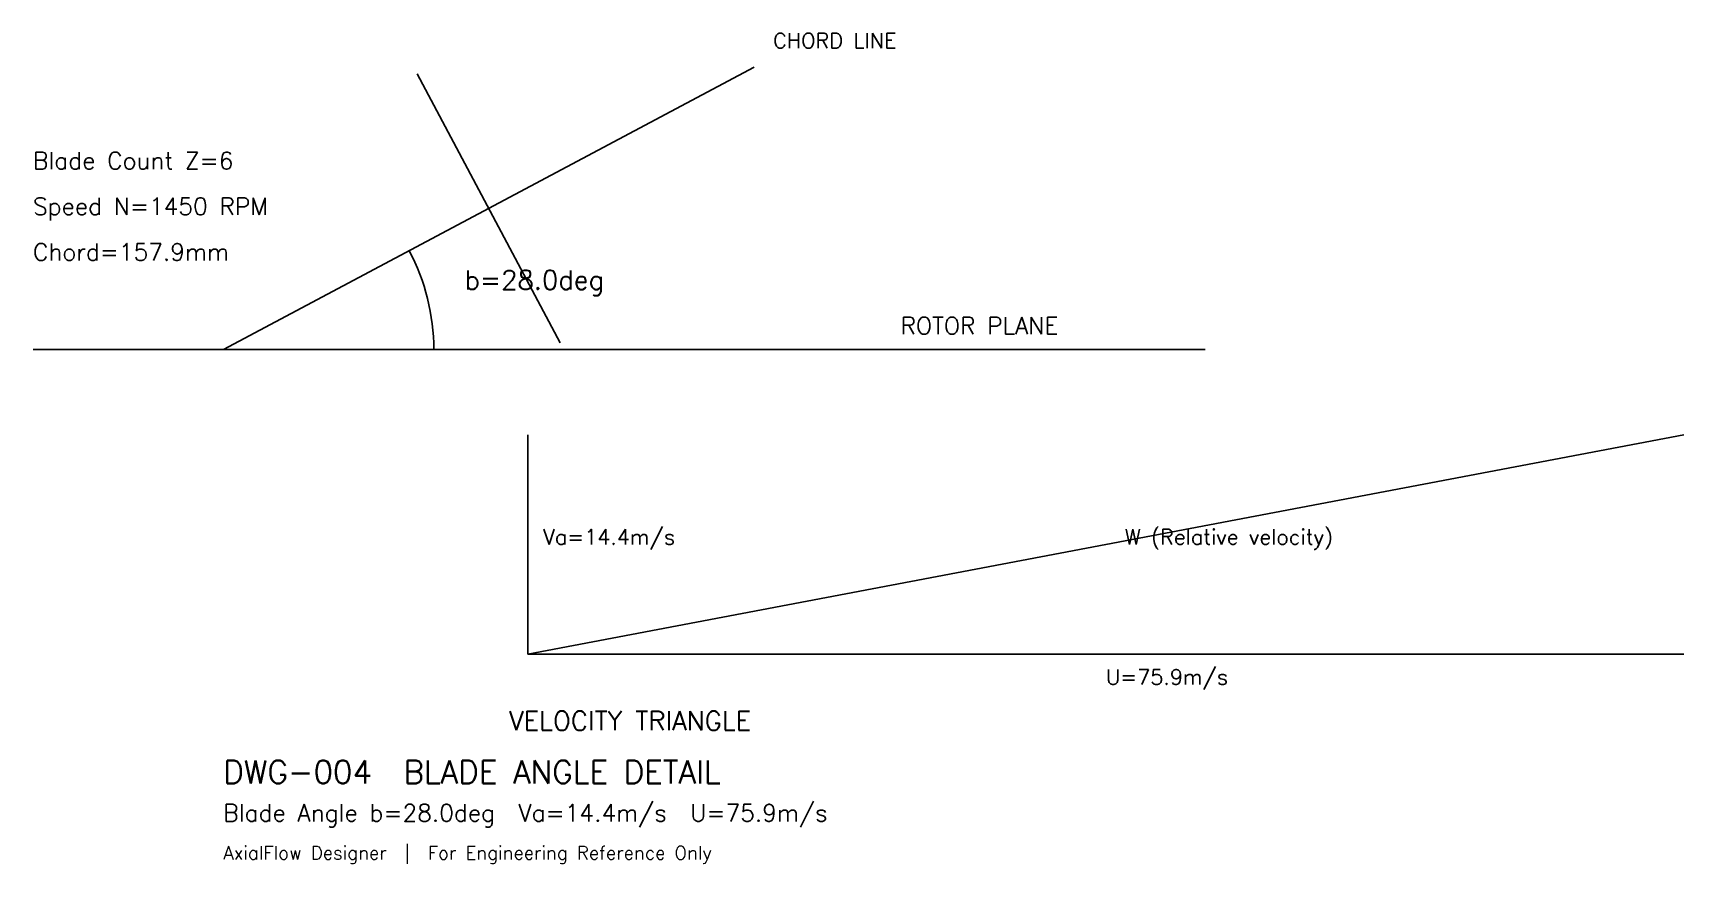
# Model space of a CAD drawing. Extents: x -50 to 384, y -135 to 83.
import ezdxf

# ---------------------------------------------------------------- set-up
doc = ezdxf.new("R2010")
doc.units = 0
for name, color, linetype in [('ANNOTATION', 3, 'Continuous'), ('BLADES', 5, 'Continuous'), ('CENTERLINE', 1, 'Continuous'), ('DIMENSIONS', 7, 'Continuous'), ('TITLE_BLOCK', 5, 'Continuous')]:
    doc.layers.add(name, color=color, linetype=linetype)
doc.styles.get("Standard").update_dxf_attribs({"font": 'simplex.shx'})

msp = doc.modelspace()

# ---------------------------------------------------------------- linework, layer by layer
at = {"layer": 'ANNOTATION'}
for q in [(80, -22.41), (383.68, -80)]:
    msp.add_line((80, -80), q, dxfattribs=at)
at = {"layer": 'BLADES'}
for p, q in [((0, 0), (139.42, 74.13)), ((80, -80), (383.68, -22.41))]:
    msp.add_line(p, q, dxfattribs=at)
at = {"layer": 'CENTERLINE'}
for p, q in [((88.49, 1.75), (50.93, 72.38)), ((-50, 0), (257.9, 0))]:
    msp.add_line(p, q, dxfattribs=at)
at = {"layer": 'DIMENSIONS'}
msp.add_arc((0, 0), 55.27, 0, 28, dxfattribs=at)

# ---------------------------------------------------------------- texts
at = {"layer": 'ANNOTATION'}
for s, height, p in [('Blade Count Z=6', 4.5, (-50, 47.37)), ('Speed N=1450 RPM', 4.5, (-50, 35.37)), ('Chord=157.9mm', 4.5, (-50, 23.37)), ('ROTOR PLANE', 4.5, (177.9, 4)), ('Va=14.4m/s', 4, (84, -51.21)), ('U=75.9m/s', 4, (231.84, -88)), ('Blade Angle b=28.0deg  Va=14.4m/s  U=75.9m/s', 4.5, (0, -123.95)), ('AxialFlow Designer  |  For Engineering Reference Only', 3.5, (0, -133.95))]:
    msp.add_text(s, height=height, dxfattribs=at).set_placement(p)
at = {"layer": 'BLADES'}
for s, p in [('CHORD LINE', (144.42, 79.13)), ('W (Relative velocity)', (236.84, -51.21))]:
    msp.add_text(s, height=4, dxfattribs=at).set_placement(p)
at = {"layer": 'DIMENSIONS'}
msp.add_text('b=28.0deg', height=5, dxfattribs=at).set_placement((63.33, 15.79))
at = {"layer": 'TITLE_BLOCK'}
for s, height, p in [('VELOCITY TRIANGLE', 5, (75, -100)), ('DWG-004  BLADE ANGLE DETAIL', 6, (0, -113.95))]:
    msp.add_text(s, height=height, dxfattribs=at).set_placement(p)

doc.saveas('drawing.dxf')
